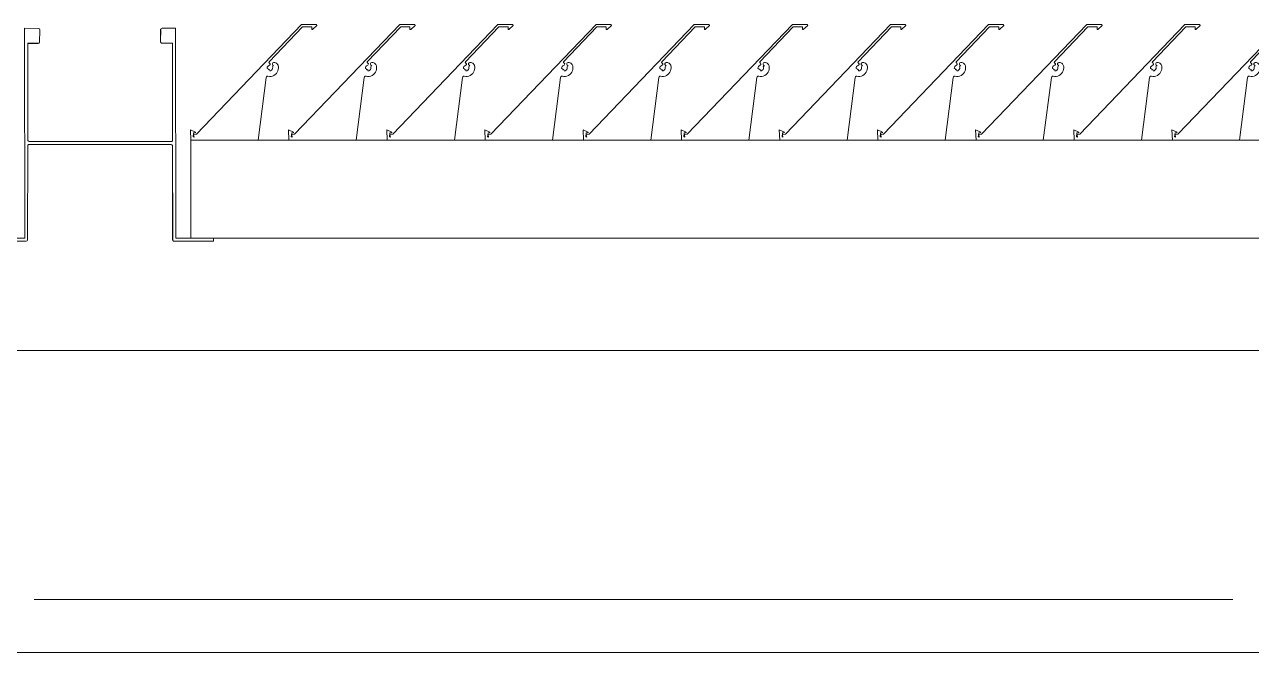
# Model space of a CAD drawing. Header units: millimetres. Extents: x -220592 to 404889, y -217665 to 38245.
# Drawn here: x 7756.97 to 7765.1, y -47853.57 to -47849.41 of the extents above; entities that cross this region are included whole.
import ezdxf

# ---------------------------------------------------------------- set-up
doc = ezdxf.new("R2010")
doc.units = ezdxf.units.MM
doc.linetypes.add('XKITLINE00', pattern=[0])
doc.layers.add('Part', color=7, linetype='Continuous', lineweight=0)
doc.layers.add('S-GRID', color=7, linetype='Continuous', lineweight=0)

# ---------------------------------------------------------------- blocks, each defined once
blk = doc.blocks.new('*A14953')
at = {"layer": 'Part', "color": 7, "linetype": 'XKITLINE00', "lineweight": 0}
for p, q in [((26.965416, 360.082606), (27.661662, 360.807728)), ((27.668029, 360.792693), (27.446626, 360.561677)), ((27.661662, 360.807728), (27.760813, 360.807175)), ((27.729375, 360.79235), (27.668029, 360.792693)), ((27.729472, 360.77493), (27.729375, 360.79235)), ((27.734393, 360.773845), (27.729472, 360.77493)), ((27.763281, 360.802494), (27.734393, 360.773845)), ((27.760813, 360.807175), (27.763281, 360.802494)), ((27.434502, 360.524465), (27.43408, 360.517793)), ((27.43408, 360.517793), (27.44147, 360.515471)), ((27.437292, 360.530541), (27.434502, 360.524465)), ((27.442078, 360.535208), (27.437292, 360.530541)), ((27.44147, 360.515471), (27.442414, 360.508306)), ((27.449652, 360.538322), (27.442078, 360.535208)), ((27.442414, 360.508306), (27.449474, 360.509475)), ((27.446626, 360.561677), (27.445534, 360.556518)), ((27.445534, 360.556518), (27.450161, 360.552863)), ((27.449474, 360.509475), (27.45058, 360.50177)), ((27.453809, 360.542505), (27.449652, 360.538322)), ((27.450161, 360.552863), (27.454015, 360.548399)), ((27.45058, 360.50177), (27.457064, 360.502339)), ((27.454015, 360.548399), (27.453809, 360.542505)), ((27.457064, 360.502339), (27.462938, 360.505141)), ((27.462938, 360.505141), (27.46746, 360.509823)), ((27.46746, 360.509823), (27.470058, 360.515791)), ((27.468195, 360.543148), (27.468207, 360.549226)), ((27.471413, 360.537992), (27.468195, 360.543148)), ((27.468207, 360.549226), (27.471444, 360.55437)), ((27.469497, 360.528209), (27.471904, 360.53302)), ((27.470402, 360.522291), (27.469497, 360.528209)), ((27.470058, 360.515791), (27.470402, 360.522291)), ((27.476885, 360.53505), (27.471413, 360.537992)), ((27.471444, 360.55437), (27.476918, 360.55701)), ((27.471904, 360.53302), (27.476885, 360.53505)), ((27.476918, 360.55701), (27.484688, 360.556514)), ((27.484688, 360.556514), (27.490184, 360.554779)), ((27.490184, 360.554779), (27.495247, 360.552025)), ((27.495247, 360.552025), (27.49969, 360.548353)), ((27.49969, 360.548353), (27.503348, 360.5439)), ((27.505133, 360.500688), (27.50076, 360.491425)), ((27.503348, 360.5439), (27.506088, 360.53883)), ((27.507756, 360.510589), (27.505133, 360.500688)), ((27.506088, 360.53883), (27.507807, 360.533329)), ((27.508541, 360.520802), (27.507756, 360.510589)), ((27.507807, 360.533329), (27.508443, 360.527601)), ((27.508443, 360.527601), (27.508541, 360.520802)), ((27.426782, 360.456812), (27.373778, 360.043004)), ((27.428972, 360.461887), (27.426782, 360.456812)), ((27.433524, 360.465024), (27.428972, 360.461887)), ((27.439046, 360.465263), (27.433524, 360.465024)), ((27.44918, 360.463777), (27.439046, 360.465263)), ((27.459416, 360.464152), (27.44918, 360.463777)), ((27.469415, 360.466375), (27.459416, 360.464152)), ((27.478845, 360.470373), (27.469415, 360.466375)), ((27.487395, 360.476013), (27.478845, 360.470373)), ((27.494782, 360.483109), (27.487395, 360.476013)), ((27.50076, 360.491425), (27.494782, 360.483109)), ((26.928074, 360.043004), (26.92546, 360.110499)), ((26.92546, 360.110499), (26.958947, 360.094964)), ((26.958947, 360.094964), (26.958535, 360.089841)), ((26.946344, 360.089712), (26.943204, 360.064729)), ((26.943204, 360.064729), (26.949777, 360.062693)), ((26.958535, 360.089841), (26.946344, 360.089712)), ((26.946873, 360.079709), (26.965416, 360.082606)), ((26.949777, 360.062693), (26.946873, 360.079709))]:
    blk.add_line(p, q, dxfattribs=at)
blk = doc.blocks.new('*A14954')
at = {"layer": 'Part', "color": 7, "linetype": 'XKITLINE00', "lineweight": 0}
for p, q in [((26.315416, 360.082606), (27.011662, 360.807728)), ((27.018029, 360.792693), (26.796626, 360.561677)), ((27.011662, 360.807728), (27.110813, 360.807175)), ((27.079375, 360.79235), (27.018029, 360.792693)), ((27.079472, 360.77493), (27.079375, 360.79235)), ((27.084393, 360.773845), (27.079472, 360.77493)), ((27.113281, 360.802494), (27.084393, 360.773845)), ((27.110813, 360.807175), (27.113281, 360.802494)), ((26.784502, 360.524465), (26.78408, 360.517793)), ((26.78408, 360.517793), (26.79147, 360.515471)), ((26.787292, 360.530541), (26.784502, 360.524465)), ((26.792078, 360.535208), (26.787292, 360.530541)), ((26.79147, 360.515471), (26.792414, 360.508306)), ((26.799652, 360.538322), (26.792078, 360.535208)), ((26.792414, 360.508306), (26.799474, 360.509475)), ((26.796626, 360.561677), (26.795534, 360.556518)), ((26.795534, 360.556518), (26.800161, 360.552863)), ((26.799474, 360.509475), (26.80058, 360.50177)), ((26.803809, 360.542505), (26.799652, 360.538322)), ((26.800161, 360.552863), (26.804015, 360.548399)), ((26.80058, 360.50177), (26.807064, 360.502339)), ((26.804015, 360.548399), (26.803809, 360.542505)), ((26.807064, 360.502339), (26.812938, 360.505141)), ((26.812938, 360.505141), (26.81746, 360.509823)), ((26.81746, 360.509823), (26.820058, 360.515791)), ((26.818195, 360.543148), (26.818207, 360.549226)), ((26.821413, 360.537992), (26.818195, 360.543148)), ((26.818207, 360.549226), (26.821444, 360.55437)), ((26.819497, 360.528209), (26.821904, 360.53302)), ((26.820402, 360.522291), (26.819497, 360.528209)), ((26.820058, 360.515791), (26.820402, 360.522291)), ((26.826885, 360.53505), (26.821413, 360.537992)), ((26.821444, 360.55437), (26.826918, 360.55701)), ((26.821904, 360.53302), (26.826885, 360.53505)), ((26.826918, 360.55701), (26.834688, 360.556514)), ((26.834688, 360.556514), (26.840184, 360.554779)), ((26.840184, 360.554779), (26.845247, 360.552025)), ((26.845247, 360.552025), (26.84969, 360.548353)), ((26.84969, 360.548353), (26.853348, 360.5439)), ((26.855133, 360.500688), (26.85076, 360.491425)), ((26.853348, 360.5439), (26.856088, 360.53883)), ((26.857756, 360.510589), (26.855133, 360.500688)), ((26.856088, 360.53883), (26.857807, 360.533329)), ((26.858541, 360.520802), (26.857756, 360.510589)), ((26.857807, 360.533329), (26.858443, 360.527601)), ((26.858443, 360.527601), (26.858541, 360.520802)), ((26.776782, 360.456812), (26.723778, 360.043004)), ((26.778972, 360.461887), (26.776782, 360.456812)), ((26.783524, 360.465024), (26.778972, 360.461887)), ((26.789046, 360.465263), (26.783524, 360.465024)), ((26.79918, 360.463777), (26.789046, 360.465263)), ((26.809416, 360.464152), (26.79918, 360.463777)), ((26.819415, 360.466375), (26.809416, 360.464152)), ((26.828845, 360.470373), (26.819415, 360.466375)), ((26.837395, 360.476013), (26.828845, 360.470373)), ((26.844782, 360.483109), (26.837395, 360.476013)), ((26.85076, 360.491425), (26.844782, 360.483109)), ((26.278074, 360.043004), (26.27546, 360.110499)), ((26.27546, 360.110499), (26.308947, 360.094964)), ((26.308947, 360.094964), (26.308535, 360.089841)), ((26.296344, 360.089712), (26.293204, 360.064729)), ((26.293204, 360.064729), (26.299777, 360.062693)), ((26.308535, 360.089841), (26.296344, 360.089712)), ((26.296873, 360.079709), (26.315416, 360.082606)), ((26.299777, 360.062693), (26.296873, 360.079709))]:
    blk.add_line(p, q, dxfattribs=at)
blk = doc.blocks.new('*A14955')
at = {"layer": 'Part', "color": 7, "linetype": 'XKITLINE00', "lineweight": 0}
for p, q in [((25.665416, 360.082606), (26.361662, 360.807728)), ((26.368029, 360.792693), (26.146626, 360.561677)), ((26.361662, 360.807728), (26.460813, 360.807175)), ((26.429375, 360.79235), (26.368029, 360.792693)), ((26.429472, 360.77493), (26.429375, 360.79235)), ((26.434393, 360.773845), (26.429472, 360.77493)), ((26.463281, 360.802494), (26.434393, 360.773845)), ((26.460813, 360.807175), (26.463281, 360.802494)), ((26.134502, 360.524465), (26.13408, 360.517793)), ((26.13408, 360.517793), (26.14147, 360.515471)), ((26.137292, 360.530541), (26.134502, 360.524465)), ((26.142078, 360.535208), (26.137292, 360.530541)), ((26.14147, 360.515471), (26.142414, 360.508306)), ((26.149652, 360.538322), (26.142078, 360.535208)), ((26.142414, 360.508306), (26.149474, 360.509475)), ((26.146626, 360.561677), (26.145534, 360.556518)), ((26.145534, 360.556518), (26.150161, 360.552863)), ((26.149474, 360.509475), (26.15058, 360.50177)), ((26.153809, 360.542505), (26.149652, 360.538322)), ((26.150161, 360.552863), (26.154015, 360.548399)), ((26.15058, 360.50177), (26.157064, 360.502339)), ((26.154015, 360.548399), (26.153809, 360.542505)), ((26.157064, 360.502339), (26.162938, 360.505141)), ((26.162938, 360.505141), (26.16746, 360.509823)), ((26.16746, 360.509823), (26.170058, 360.515791)), ((26.168195, 360.543148), (26.168207, 360.549226)), ((26.171413, 360.537992), (26.168195, 360.543148)), ((26.168207, 360.549226), (26.171444, 360.55437)), ((26.169497, 360.528209), (26.171904, 360.53302)), ((26.170402, 360.522291), (26.169497, 360.528209)), ((26.170058, 360.515791), (26.170402, 360.522291)), ((26.176885, 360.53505), (26.171413, 360.537992)), ((26.171444, 360.55437), (26.176918, 360.55701)), ((26.171904, 360.53302), (26.176885, 360.53505)), ((26.176918, 360.55701), (26.184688, 360.556514)), ((26.184688, 360.556514), (26.190184, 360.554779)), ((26.190184, 360.554779), (26.195247, 360.552025)), ((26.195247, 360.552025), (26.19969, 360.548353)), ((26.19969, 360.548353), (26.203348, 360.5439)), ((26.205133, 360.500688), (26.20076, 360.491425)), ((26.203348, 360.5439), (26.206088, 360.53883)), ((26.207756, 360.510589), (26.205133, 360.500688)), ((26.206088, 360.53883), (26.207807, 360.533329)), ((26.208541, 360.520802), (26.207756, 360.510589)), ((26.207807, 360.533329), (26.208443, 360.527601)), ((26.208443, 360.527601), (26.208541, 360.520802)), ((26.126782, 360.456812), (26.073778, 360.043004)), ((26.128972, 360.461887), (26.126782, 360.456812)), ((26.133524, 360.465024), (26.128972, 360.461887)), ((26.139046, 360.465263), (26.133524, 360.465024)), ((26.14918, 360.463777), (26.139046, 360.465263)), ((26.159416, 360.464152), (26.14918, 360.463777)), ((26.169415, 360.466375), (26.159416, 360.464152)), ((26.178845, 360.470373), (26.169415, 360.466375)), ((26.187395, 360.476013), (26.178845, 360.470373)), ((26.194782, 360.483109), (26.187395, 360.476013)), ((26.20076, 360.491425), (26.194782, 360.483109)), ((25.628074, 360.043004), (25.62546, 360.110499)), ((25.62546, 360.110499), (25.658947, 360.094964)), ((25.658947, 360.094964), (25.658535, 360.089841)), ((25.646344, 360.089712), (25.643204, 360.064729)), ((25.643204, 360.064729), (25.649777, 360.062693)), ((25.658535, 360.089841), (25.646344, 360.089712)), ((25.646873, 360.079709), (25.665416, 360.082606)), ((25.649777, 360.062693), (25.646873, 360.079709))]:
    blk.add_line(p, q, dxfattribs=at)
blk = doc.blocks.new('*A14956')
at = {"layer": 'Part', "color": 7, "linetype": 'XKITLINE00', "lineweight": 0}
for p, q in [((25.015416, 360.082606), (25.711662, 360.807728)), ((25.718029, 360.792693), (25.496626, 360.561677)), ((25.711662, 360.807728), (25.810813, 360.807175)), ((25.779375, 360.79235), (25.718029, 360.792693)), ((25.779472, 360.77493), (25.779375, 360.79235)), ((25.784393, 360.773845), (25.779472, 360.77493)), ((25.813281, 360.802494), (25.784393, 360.773845)), ((25.810813, 360.807175), (25.813281, 360.802494)), ((25.484502, 360.524465), (25.48408, 360.517793)), ((25.48408, 360.517793), (25.49147, 360.515471)), ((25.487292, 360.530541), (25.484502, 360.524465)), ((25.492078, 360.535208), (25.487292, 360.530541)), ((25.49147, 360.515471), (25.492414, 360.508306)), ((25.499652, 360.538322), (25.492078, 360.535208)), ((25.492414, 360.508306), (25.499474, 360.509475)), ((25.496626, 360.561677), (25.495534, 360.556518)), ((25.495534, 360.556518), (25.500161, 360.552863)), ((25.499474, 360.509475), (25.50058, 360.50177)), ((25.503809, 360.542505), (25.499652, 360.538322)), ((25.500161, 360.552863), (25.504015, 360.548399)), ((25.50058, 360.50177), (25.507064, 360.502339)), ((25.504015, 360.548399), (25.503809, 360.542505)), ((25.507064, 360.502339), (25.512938, 360.505141)), ((25.512938, 360.505141), (25.51746, 360.509823)), ((25.51746, 360.509823), (25.520058, 360.515791)), ((25.518195, 360.543148), (25.518207, 360.549226)), ((25.521413, 360.537992), (25.518195, 360.543148)), ((25.518207, 360.549226), (25.521444, 360.55437)), ((25.519497, 360.528209), (25.521904, 360.53302)), ((25.520402, 360.522291), (25.519497, 360.528209)), ((25.520058, 360.515791), (25.520402, 360.522291)), ((25.526885, 360.53505), (25.521413, 360.537992)), ((25.521444, 360.55437), (25.526918, 360.55701)), ((25.521904, 360.53302), (25.526885, 360.53505)), ((25.526918, 360.55701), (25.534688, 360.556514)), ((25.534688, 360.556514), (25.540184, 360.554779)), ((25.540184, 360.554779), (25.545247, 360.552025)), ((25.545247, 360.552025), (25.54969, 360.548353)), ((25.54969, 360.548353), (25.553348, 360.5439)), ((25.555133, 360.500688), (25.55076, 360.491425)), ((25.553348, 360.5439), (25.556088, 360.53883)), ((25.557756, 360.510589), (25.555133, 360.500688)), ((25.556088, 360.53883), (25.557807, 360.533329)), ((25.558541, 360.520802), (25.557756, 360.510589)), ((25.557807, 360.533329), (25.558443, 360.527601)), ((25.558443, 360.527601), (25.558541, 360.520802)), ((25.476782, 360.456812), (25.423778, 360.043004)), ((25.478972, 360.461887), (25.476782, 360.456812)), ((25.483524, 360.465024), (25.478972, 360.461887)), ((25.489046, 360.465263), (25.483524, 360.465024)), ((25.49918, 360.463777), (25.489046, 360.465263)), ((25.509416, 360.464152), (25.49918, 360.463777)), ((25.519415, 360.466375), (25.509416, 360.464152)), ((25.528845, 360.470373), (25.519415, 360.466375)), ((25.537395, 360.476013), (25.528845, 360.470373)), ((25.544782, 360.483109), (25.537395, 360.476013)), ((25.55076, 360.491425), (25.544782, 360.483109)), ((24.978074, 360.043004), (24.97546, 360.110499)), ((24.97546, 360.110499), (25.008947, 360.094964)), ((25.008947, 360.094964), (25.008535, 360.089841)), ((24.996344, 360.089712), (24.993204, 360.064729)), ((24.993204, 360.064729), (24.999777, 360.062693)), ((25.008535, 360.089841), (24.996344, 360.089712)), ((24.996873, 360.079709), (25.015416, 360.082606)), ((24.999777, 360.062693), (24.996873, 360.079709))]:
    blk.add_line(p, q, dxfattribs=at)
blk = doc.blocks.new('*A14957')
at = {"layer": 'Part', "color": 7, "linetype": 'XKITLINE00', "lineweight": 0}
for p, q in [((24.365416, 360.082606), (25.061662, 360.807728)), ((25.068029, 360.792693), (24.846626, 360.561677)), ((25.061662, 360.807728), (25.160813, 360.807175)), ((25.129375, 360.79235), (25.068029, 360.792693)), ((25.129472, 360.77493), (25.129375, 360.79235)), ((25.134393, 360.773845), (25.129472, 360.77493)), ((25.163281, 360.802494), (25.134393, 360.773845)), ((25.160813, 360.807175), (25.163281, 360.802494)), ((24.834502, 360.524465), (24.83408, 360.517793)), ((24.83408, 360.517793), (24.84147, 360.515471)), ((24.837292, 360.530541), (24.834502, 360.524465)), ((24.842078, 360.535208), (24.837292, 360.530541)), ((24.84147, 360.515471), (24.842414, 360.508306)), ((24.849652, 360.538322), (24.842078, 360.535208)), ((24.842414, 360.508306), (24.849474, 360.509475)), ((24.846626, 360.561677), (24.845534, 360.556518)), ((24.845534, 360.556518), (24.850161, 360.552863)), ((24.849474, 360.509475), (24.85058, 360.50177)), ((24.853809, 360.542505), (24.849652, 360.538322)), ((24.850161, 360.552863), (24.854015, 360.548399)), ((24.85058, 360.50177), (24.857064, 360.502339)), ((24.854015, 360.548399), (24.853809, 360.542505)), ((24.857064, 360.502339), (24.862938, 360.505141)), ((24.862938, 360.505141), (24.86746, 360.509823)), ((24.86746, 360.509823), (24.870058, 360.515791)), ((24.868195, 360.543148), (24.868207, 360.549226)), ((24.871413, 360.537992), (24.868195, 360.543148)), ((24.868207, 360.549226), (24.871444, 360.55437)), ((24.869497, 360.528209), (24.871904, 360.53302)), ((24.870402, 360.522291), (24.869497, 360.528209)), ((24.870058, 360.515791), (24.870402, 360.522291)), ((24.876885, 360.53505), (24.871413, 360.537992)), ((24.871444, 360.55437), (24.876918, 360.55701)), ((24.871904, 360.53302), (24.876885, 360.53505)), ((24.876918, 360.55701), (24.884688, 360.556514)), ((24.884688, 360.556514), (24.890184, 360.554779)), ((24.890184, 360.554779), (24.895247, 360.552025)), ((24.895247, 360.552025), (24.89969, 360.548353)), ((24.89969, 360.548353), (24.903348, 360.5439)), ((24.905133, 360.500688), (24.90076, 360.491425)), ((24.903348, 360.5439), (24.906088, 360.53883)), ((24.907756, 360.510589), (24.905133, 360.500688)), ((24.906088, 360.53883), (24.907807, 360.533329)), ((24.908541, 360.520802), (24.907756, 360.510589)), ((24.907807, 360.533329), (24.908443, 360.527601)), ((24.908443, 360.527601), (24.908541, 360.520802)), ((24.826782, 360.456812), (24.773778, 360.043004)), ((24.828972, 360.461887), (24.826782, 360.456812)), ((24.833524, 360.465024), (24.828972, 360.461887)), ((24.839046, 360.465263), (24.833524, 360.465024)), ((24.84918, 360.463777), (24.839046, 360.465263)), ((24.859416, 360.464152), (24.84918, 360.463777)), ((24.869415, 360.466375), (24.859416, 360.464152)), ((24.878845, 360.470373), (24.869415, 360.466375)), ((24.887395, 360.476013), (24.878845, 360.470373)), ((24.894782, 360.483109), (24.887395, 360.476013)), ((24.90076, 360.491425), (24.894782, 360.483109)), ((24.328074, 360.043004), (24.32546, 360.110499)), ((24.32546, 360.110499), (24.358947, 360.094964)), ((24.358947, 360.094964), (24.358535, 360.089841)), ((24.346344, 360.089712), (24.343204, 360.064729)), ((24.343204, 360.064729), (24.349777, 360.062693)), ((24.358535, 360.089841), (24.346344, 360.089712)), ((24.346873, 360.079709), (24.365416, 360.082606)), ((24.349777, 360.062693), (24.346873, 360.079709))]:
    blk.add_line(p, q, dxfattribs=at)
blk = doc.blocks.new('*A14958')
at = {"layer": 'Part', "color": 7, "linetype": 'XKITLINE00', "lineweight": 0}
for p, q in [((23.715416, 360.082606), (24.411662, 360.807728)), ((24.418029, 360.792693), (24.196626, 360.561677)), ((24.411662, 360.807728), (24.510813, 360.807175)), ((24.479375, 360.79235), (24.418029, 360.792693)), ((24.479472, 360.77493), (24.479375, 360.79235)), ((24.484393, 360.773845), (24.479472, 360.77493)), ((24.513281, 360.802494), (24.484393, 360.773845)), ((24.510813, 360.807175), (24.513281, 360.802494)), ((24.184502, 360.524465), (24.18408, 360.517793)), ((24.18408, 360.517793), (24.19147, 360.515471)), ((24.187292, 360.530541), (24.184502, 360.524465)), ((24.192078, 360.535208), (24.187292, 360.530541)), ((24.19147, 360.515471), (24.192414, 360.508306)), ((24.199652, 360.538322), (24.192078, 360.535208)), ((24.192414, 360.508306), (24.199474, 360.509475)), ((24.196626, 360.561677), (24.195534, 360.556518)), ((24.195534, 360.556518), (24.200161, 360.552863)), ((24.199474, 360.509475), (24.20058, 360.50177)), ((24.203809, 360.542505), (24.199652, 360.538322)), ((24.200161, 360.552863), (24.204015, 360.548399)), ((24.20058, 360.50177), (24.207064, 360.502339)), ((24.204015, 360.548399), (24.203809, 360.542505)), ((24.207064, 360.502339), (24.212938, 360.505141)), ((24.212938, 360.505141), (24.21746, 360.509823)), ((24.21746, 360.509823), (24.220058, 360.515791)), ((24.218195, 360.543148), (24.218207, 360.549226)), ((24.221413, 360.537992), (24.218195, 360.543148)), ((24.218207, 360.549226), (24.221444, 360.55437)), ((24.219497, 360.528209), (24.221904, 360.53302)), ((24.220402, 360.522291), (24.219497, 360.528209)), ((24.220058, 360.515791), (24.220402, 360.522291)), ((24.226885, 360.53505), (24.221413, 360.537992)), ((24.221444, 360.55437), (24.226918, 360.55701)), ((24.221904, 360.53302), (24.226885, 360.53505)), ((24.226918, 360.55701), (24.234688, 360.556514)), ((24.234688, 360.556514), (24.240184, 360.554779)), ((24.240184, 360.554779), (24.245247, 360.552025)), ((24.245247, 360.552025), (24.24969, 360.548353)), ((24.24969, 360.548353), (24.253348, 360.5439)), ((24.255133, 360.500688), (24.25076, 360.491425)), ((24.253348, 360.5439), (24.256088, 360.53883)), ((24.257756, 360.510589), (24.255133, 360.500688)), ((24.256088, 360.53883), (24.257807, 360.533329)), ((24.258541, 360.520802), (24.257756, 360.510589)), ((24.257807, 360.533329), (24.258443, 360.527601)), ((24.258443, 360.527601), (24.258541, 360.520802)), ((24.176782, 360.456812), (24.123778, 360.043004)), ((24.178972, 360.461887), (24.176782, 360.456812)), ((24.183524, 360.465024), (24.178972, 360.461887)), ((24.189046, 360.465263), (24.183524, 360.465024)), ((24.19918, 360.463777), (24.189046, 360.465263)), ((24.209416, 360.464152), (24.19918, 360.463777)), ((24.219415, 360.466375), (24.209416, 360.464152)), ((24.228845, 360.470373), (24.219415, 360.466375)), ((24.237395, 360.476013), (24.228845, 360.470373)), ((24.244782, 360.483109), (24.237395, 360.476013)), ((24.25076, 360.491425), (24.244782, 360.483109)), ((23.678074, 360.043004), (23.67546, 360.110499)), ((23.67546, 360.110499), (23.708947, 360.094964)), ((23.708947, 360.094964), (23.708535, 360.089841)), ((23.696344, 360.089712), (23.693204, 360.064729)), ((23.693204, 360.064729), (23.699777, 360.062693)), ((23.708535, 360.089841), (23.696344, 360.089712)), ((23.696873, 360.079709), (23.715416, 360.082606)), ((23.699777, 360.062693), (23.696873, 360.079709))]:
    blk.add_line(p, q, dxfattribs=at)
blk = doc.blocks.new('*A14959')
at = {"layer": 'Part', "color": 7, "linetype": 'XKITLINE00', "lineweight": 0}
for p, q in [((23.065416, 360.082606), (23.761662, 360.807728)), ((23.768029, 360.792693), (23.546626, 360.561677)), ((23.761662, 360.807728), (23.860813, 360.807175)), ((23.829375, 360.79235), (23.768029, 360.792693)), ((23.829472, 360.77493), (23.829375, 360.79235)), ((23.834393, 360.773845), (23.829472, 360.77493)), ((23.863281, 360.802494), (23.834393, 360.773845)), ((23.860813, 360.807175), (23.863281, 360.802494)), ((23.534502, 360.524465), (23.53408, 360.517793)), ((23.53408, 360.517793), (23.54147, 360.515471)), ((23.537292, 360.530541), (23.534502, 360.524465)), ((23.542078, 360.535208), (23.537292, 360.530541)), ((23.54147, 360.515471), (23.542414, 360.508306)), ((23.549652, 360.538322), (23.542078, 360.535208)), ((23.542414, 360.508306), (23.549474, 360.509475)), ((23.546626, 360.561677), (23.545534, 360.556518)), ((23.545534, 360.556518), (23.550161, 360.552863)), ((23.549474, 360.509475), (23.55058, 360.50177)), ((23.553809, 360.542505), (23.549652, 360.538322)), ((23.550161, 360.552863), (23.554015, 360.548399)), ((23.55058, 360.50177), (23.557064, 360.502339)), ((23.554015, 360.548399), (23.553809, 360.542505)), ((23.557064, 360.502339), (23.562938, 360.505141)), ((23.562938, 360.505141), (23.56746, 360.509823)), ((23.56746, 360.509823), (23.570058, 360.515791)), ((23.568195, 360.543148), (23.568207, 360.549226)), ((23.571413, 360.537992), (23.568195, 360.543148)), ((23.568207, 360.549226), (23.571444, 360.55437)), ((23.569497, 360.528209), (23.571904, 360.53302)), ((23.570402, 360.522291), (23.569497, 360.528209)), ((23.570058, 360.515791), (23.570402, 360.522291)), ((23.576885, 360.53505), (23.571413, 360.537992)), ((23.571444, 360.55437), (23.576918, 360.55701)), ((23.571904, 360.53302), (23.576885, 360.53505)), ((23.576918, 360.55701), (23.584688, 360.556514)), ((23.584688, 360.556514), (23.590184, 360.554779)), ((23.590184, 360.554779), (23.595247, 360.552025)), ((23.595247, 360.552025), (23.59969, 360.548353)), ((23.59969, 360.548353), (23.603348, 360.5439)), ((23.605133, 360.500688), (23.60076, 360.491425)), ((23.603348, 360.5439), (23.606088, 360.53883)), ((23.607756, 360.510589), (23.605133, 360.500688)), ((23.606088, 360.53883), (23.607807, 360.533329)), ((23.608541, 360.520802), (23.607756, 360.510589)), ((23.607807, 360.533329), (23.608443, 360.527601)), ((23.608443, 360.527601), (23.608541, 360.520802)), ((23.526782, 360.456812), (23.473778, 360.043004)), ((23.528972, 360.461887), (23.526782, 360.456812)), ((23.533524, 360.465024), (23.528972, 360.461887)), ((23.539046, 360.465263), (23.533524, 360.465024)), ((23.54918, 360.463777), (23.539046, 360.465263)), ((23.559416, 360.464152), (23.54918, 360.463777)), ((23.569415, 360.466375), (23.559416, 360.464152)), ((23.578845, 360.470373), (23.569415, 360.466375)), ((23.587395, 360.476013), (23.578845, 360.470373)), ((23.594782, 360.483109), (23.587395, 360.476013)), ((23.60076, 360.491425), (23.594782, 360.483109)), ((23.028074, 360.043004), (23.02546, 360.110499)), ((23.02546, 360.110499), (23.058947, 360.094964)), ((23.058947, 360.094964), (23.058535, 360.089841)), ((23.046344, 360.089712), (23.043204, 360.064729)), ((23.043204, 360.064729), (23.049777, 360.062693)), ((23.058535, 360.089841), (23.046344, 360.089712)), ((23.046873, 360.079709), (23.065416, 360.082606)), ((23.049777, 360.062693), (23.046873, 360.079709))]:
    blk.add_line(p, q, dxfattribs=at)
blk = doc.blocks.new('*A14960')
at = {"layer": 'Part', "color": 7, "linetype": 'XKITLINE00', "lineweight": 0}
for p, q in [((22.415416, 360.082606), (23.111662, 360.807728)), ((23.118029, 360.792693), (22.896626, 360.561677)), ((23.111662, 360.807728), (23.210813, 360.807175)), ((23.179375, 360.79235), (23.118029, 360.792693)), ((23.179472, 360.77493), (23.179375, 360.79235)), ((23.184393, 360.773845), (23.179472, 360.77493)), ((23.213281, 360.802494), (23.184393, 360.773845)), ((23.210813, 360.807175), (23.213281, 360.802494)), ((22.884502, 360.524465), (22.88408, 360.517793)), ((22.88408, 360.517793), (22.89147, 360.515471)), ((22.887292, 360.530541), (22.884502, 360.524465)), ((22.892078, 360.535208), (22.887292, 360.530541)), ((22.89147, 360.515471), (22.892414, 360.508306)), ((22.899652, 360.538322), (22.892078, 360.535208)), ((22.892414, 360.508306), (22.899474, 360.509475)), ((22.896626, 360.561677), (22.895534, 360.556518)), ((22.895534, 360.556518), (22.900161, 360.552863)), ((22.899474, 360.509475), (22.90058, 360.50177)), ((22.903809, 360.542505), (22.899652, 360.538322)), ((22.900161, 360.552863), (22.904015, 360.548399)), ((22.90058, 360.50177), (22.907064, 360.502339)), ((22.904015, 360.548399), (22.903809, 360.542505)), ((22.907064, 360.502339), (22.912938, 360.505141)), ((22.912938, 360.505141), (22.91746, 360.509823)), ((22.91746, 360.509823), (22.920058, 360.515791)), ((22.918195, 360.543148), (22.918207, 360.549226)), ((22.921413, 360.537992), (22.918195, 360.543148)), ((22.918207, 360.549226), (22.921444, 360.55437)), ((22.919497, 360.528209), (22.921904, 360.53302)), ((22.920402, 360.522291), (22.919497, 360.528209)), ((22.920058, 360.515791), (22.920402, 360.522291)), ((22.926885, 360.53505), (22.921413, 360.537992)), ((22.921444, 360.55437), (22.926918, 360.55701)), ((22.921904, 360.53302), (22.926885, 360.53505)), ((22.926918, 360.55701), (22.934688, 360.556514)), ((22.934688, 360.556514), (22.940184, 360.554779)), ((22.940184, 360.554779), (22.945247, 360.552025)), ((22.945247, 360.552025), (22.94969, 360.548353)), ((22.94969, 360.548353), (22.953348, 360.5439)), ((22.955133, 360.500688), (22.95076, 360.491425)), ((22.953348, 360.5439), (22.956088, 360.53883)), ((22.957756, 360.510589), (22.955133, 360.500688)), ((22.956088, 360.53883), (22.957807, 360.533329)), ((22.958541, 360.520802), (22.957756, 360.510589)), ((22.957807, 360.533329), (22.958443, 360.527601)), ((22.958443, 360.527601), (22.958541, 360.520802)), ((22.876782, 360.456812), (22.823778, 360.043004)), ((22.878972, 360.461887), (22.876782, 360.456812)), ((22.883524, 360.465024), (22.878972, 360.461887)), ((22.889046, 360.465263), (22.883524, 360.465024)), ((22.89918, 360.463777), (22.889046, 360.465263)), ((22.909416, 360.464152), (22.89918, 360.463777)), ((22.919415, 360.466375), (22.909416, 360.464152)), ((22.928845, 360.470373), (22.919415, 360.466375)), ((22.937395, 360.476013), (22.928845, 360.470373)), ((22.944782, 360.483109), (22.937395, 360.476013)), ((22.95076, 360.491425), (22.944782, 360.483109)), ((22.378074, 360.043004), (22.37546, 360.110499)), ((22.37546, 360.110499), (22.408947, 360.094964)), ((22.408947, 360.094964), (22.408535, 360.089841)), ((22.396344, 360.089712), (22.393204, 360.064729)), ((22.393204, 360.064729), (22.399777, 360.062693)), ((22.408535, 360.089841), (22.396344, 360.089712)), ((22.396873, 360.079709), (22.415416, 360.082606)), ((22.399777, 360.062693), (22.396873, 360.079709))]:
    blk.add_line(p, q, dxfattribs=at)
blk = doc.blocks.new('*A14961')
at = {"layer": 'Part', "color": 7, "linetype": 'XKITLINE00', "lineweight": 0}
for p, q in [((21.765416, 360.082606), (22.461662, 360.807728)), ((22.468029, 360.792693), (22.246626, 360.561677)), ((22.461662, 360.807728), (22.560813, 360.807175)), ((22.529375, 360.79235), (22.468029, 360.792693)), ((22.529472, 360.77493), (22.529375, 360.79235)), ((22.534393, 360.773845), (22.529472, 360.77493)), ((22.563281, 360.802494), (22.534393, 360.773845)), ((22.560813, 360.807175), (22.563281, 360.802494)), ((22.234502, 360.524465), (22.23408, 360.517793)), ((22.23408, 360.517793), (22.24147, 360.515471)), ((22.237292, 360.530541), (22.234502, 360.524465)), ((22.242078, 360.535208), (22.237292, 360.530541)), ((22.24147, 360.515471), (22.242414, 360.508306)), ((22.249652, 360.538322), (22.242078, 360.535208)), ((22.242414, 360.508306), (22.249474, 360.509475)), ((22.246626, 360.561677), (22.245534, 360.556518)), ((22.245534, 360.556518), (22.250161, 360.552863)), ((22.249474, 360.509475), (22.25058, 360.50177)), ((22.253809, 360.542505), (22.249652, 360.538322)), ((22.250161, 360.552863), (22.254015, 360.548399)), ((22.25058, 360.50177), (22.257064, 360.502339)), ((22.254015, 360.548399), (22.253809, 360.542505)), ((22.257064, 360.502339), (22.262938, 360.505141)), ((22.262938, 360.505141), (22.26746, 360.509823)), ((22.26746, 360.509823), (22.270058, 360.515791)), ((22.268195, 360.543148), (22.268207, 360.549226)), ((22.271413, 360.537992), (22.268195, 360.543148)), ((22.268207, 360.549226), (22.271444, 360.55437)), ((22.269497, 360.528209), (22.271904, 360.53302)), ((22.270402, 360.522291), (22.269497, 360.528209)), ((22.270058, 360.515791), (22.270402, 360.522291)), ((22.276885, 360.53505), (22.271413, 360.537992)), ((22.271444, 360.55437), (22.276918, 360.55701)), ((22.271904, 360.53302), (22.276885, 360.53505)), ((22.276918, 360.55701), (22.284688, 360.556514)), ((22.284688, 360.556514), (22.290184, 360.554779)), ((22.290184, 360.554779), (22.295247, 360.552025)), ((22.295247, 360.552025), (22.29969, 360.548353)), ((22.29969, 360.548353), (22.303348, 360.5439)), ((22.305133, 360.500688), (22.30076, 360.491425)), ((22.303348, 360.5439), (22.306088, 360.53883)), ((22.307756, 360.510589), (22.305133, 360.500688)), ((22.306088, 360.53883), (22.307807, 360.533329)), ((22.308541, 360.520802), (22.307756, 360.510589)), ((22.307807, 360.533329), (22.308443, 360.527601)), ((22.308443, 360.527601), (22.308541, 360.520802)), ((22.226782, 360.456812), (22.173778, 360.043004)), ((22.228972, 360.461887), (22.226782, 360.456812)), ((22.233524, 360.465024), (22.228972, 360.461887)), ((22.239046, 360.465263), (22.233524, 360.465024)), ((22.24918, 360.463777), (22.239046, 360.465263)), ((22.259416, 360.464152), (22.24918, 360.463777)), ((22.269415, 360.466375), (22.259416, 360.464152)), ((22.278845, 360.470373), (22.269415, 360.466375)), ((22.287395, 360.476013), (22.278845, 360.470373)), ((22.294782, 360.483109), (22.287395, 360.476013)), ((22.30076, 360.491425), (22.294782, 360.483109)), ((21.728074, 360.043004), (21.72546, 360.110499)), ((21.72546, 360.110499), (21.758947, 360.094964)), ((21.758947, 360.094964), (21.758535, 360.089841)), ((21.746344, 360.089712), (21.743204, 360.064729)), ((21.743204, 360.064729), (21.749777, 360.062693)), ((21.758535, 360.089841), (21.746344, 360.089712)), ((21.746873, 360.079709), (21.765416, 360.082606)), ((21.749777, 360.062693), (21.746873, 360.079709))]:
    blk.add_line(p, q, dxfattribs=at)
blk = doc.blocks.new('*A14962')
at = {"layer": 'Part', "color": 7, "linetype": 'XKITLINE00', "lineweight": 0}
for p, q in [((21.115416, 360.082606), (21.811662, 360.807728)), ((21.818029, 360.792693), (21.596626, 360.561677)), ((21.811662, 360.807728), (21.910813, 360.807175)), ((21.879375, 360.79235), (21.818029, 360.792693)), ((21.879472, 360.77493), (21.879375, 360.79235)), ((21.884393, 360.773845), (21.879472, 360.77493)), ((21.913281, 360.802494), (21.884393, 360.773845)), ((21.910813, 360.807175), (21.913281, 360.802494)), ((21.584502, 360.524465), (21.58408, 360.517793)), ((21.58408, 360.517793), (21.59147, 360.515471)), ((21.587292, 360.530541), (21.584502, 360.524465)), ((21.592078, 360.535208), (21.587292, 360.530541)), ((21.59147, 360.515471), (21.592414, 360.508306)), ((21.599652, 360.538322), (21.592078, 360.535208)), ((21.592414, 360.508306), (21.599474, 360.509475)), ((21.596626, 360.561677), (21.595534, 360.556518)), ((21.595534, 360.556518), (21.600161, 360.552863)), ((21.599474, 360.509475), (21.60058, 360.50177)), ((21.603809, 360.542505), (21.599652, 360.538322)), ((21.600161, 360.552863), (21.604015, 360.548399)), ((21.60058, 360.50177), (21.607064, 360.502339)), ((21.604015, 360.548399), (21.603809, 360.542505)), ((21.607064, 360.502339), (21.612938, 360.505141)), ((21.612938, 360.505141), (21.61746, 360.509823)), ((21.61746, 360.509823), (21.620058, 360.515791)), ((21.618195, 360.543148), (21.618207, 360.549226)), ((21.621413, 360.537992), (21.618195, 360.543148)), ((21.618207, 360.549226), (21.621444, 360.55437)), ((21.619497, 360.528209), (21.621904, 360.53302)), ((21.620402, 360.522291), (21.619497, 360.528209)), ((21.620058, 360.515791), (21.620402, 360.522291)), ((21.626885, 360.53505), (21.621413, 360.537992)), ((21.621444, 360.55437), (21.626918, 360.55701)), ((21.621904, 360.53302), (21.626885, 360.53505)), ((21.626918, 360.55701), (21.634688, 360.556514)), ((21.634688, 360.556514), (21.640184, 360.554779)), ((21.640184, 360.554779), (21.645247, 360.552025)), ((21.645247, 360.552025), (21.64969, 360.548353)), ((21.64969, 360.548353), (21.653348, 360.5439)), ((21.655133, 360.500688), (21.65076, 360.491425)), ((21.653348, 360.5439), (21.656088, 360.53883)), ((21.657756, 360.510589), (21.655133, 360.500688)), ((21.656088, 360.53883), (21.657807, 360.533329)), ((21.658541, 360.520802), (21.657756, 360.510589)), ((21.657807, 360.533329), (21.658443, 360.527601)), ((21.658443, 360.527601), (21.658541, 360.520802)), ((21.576782, 360.456812), (21.523778, 360.043004)), ((21.578972, 360.461887), (21.576782, 360.456812)), ((21.583524, 360.465024), (21.578972, 360.461887)), ((21.589046, 360.465263), (21.583524, 360.465024)), ((21.59918, 360.463777), (21.589046, 360.465263)), ((21.609416, 360.464152), (21.59918, 360.463777)), ((21.619415, 360.466375), (21.609416, 360.464152)), ((21.628845, 360.470373), (21.619415, 360.466375)), ((21.637395, 360.476013), (21.628845, 360.470373)), ((21.644782, 360.483109), (21.637395, 360.476013)), ((21.65076, 360.491425), (21.644782, 360.483109)), ((21.078074, 360.043004), (21.07546, 360.110499)), ((21.07546, 360.110499), (21.108947, 360.094964)), ((21.108947, 360.094964), (21.108535, 360.089841)), ((21.096344, 360.089712), (21.093204, 360.064729)), ((21.093204, 360.064729), (21.099777, 360.062693)), ((21.108535, 360.089841), (21.096344, 360.089712)), ((21.096873, 360.079709), (21.115416, 360.082606)), ((21.099777, 360.062693), (21.096873, 360.079709))]:
    blk.add_line(p, q, dxfattribs=at)
blk = doc.blocks.new('*A14963')
at = {"layer": 'Part', "color": 7, "linetype": 'XKITLINE00', "lineweight": 0}
for p, q in [((20.42807, 360.043004), (20.42807, 359.393004)), ((20.42807, 360.043004), (34.227956, 360.043004)), ((34.227956, 360.043004), (34.227956, 359.393004)), ((20.42807, 359.393004), (34.227956, 359.393004))]:
    blk.add_line(p, q, dxfattribs=at)
blk = doc.blocks.new('*A14964')
at = {"layer": 'Part', "color": 7, "linetype": 'XKITLINE00', "lineweight": 0}
for p, q in [((19.421759, 360.782587), (19.327932, 360.783332)), ((19.327932, 360.783332), (19.328175, 359.393332)), ((19.426248, 360.778904), (19.421759, 360.782587)), ((19.427934, 360.773349), (19.426248, 360.778904)), ((19.427187, 360.689522), (19.427934, 360.773349)), ((20.228694, 360.777316), (20.227948, 360.693489)), ((20.232377, 360.781804), (20.228694, 360.777316)), ((20.237932, 360.78349), (20.232377, 360.781804)), ((20.327932, 360.783506), (20.237932, 360.78349)), ((20.328175, 359.393506), (20.327932, 360.783506)), ((19.34795, 360.683335), (19.41795, 360.683347)), ((19.348823, 360.039508), (19.34795, 360.683335)), ((19.41795, 360.683347), (19.423505, 360.685034)), ((19.423505, 360.685034), (19.427187, 360.689522)), ((20.227948, 360.693489), (20.229634, 360.687933)), ((20.229634, 360.687933), (20.234123, 360.684251)), ((20.234123, 360.684251), (20.30795, 360.683503)), ((20.30795, 360.683503), (20.308061, 360.043503)), ((19.352507, 360.035021), (19.348823, 360.039508)), ((19.349753, 360.008891), (19.35424, 360.012575)), ((19.358063, 360.033337), (19.352507, 360.035021)), ((19.35424, 360.012575), (19.358067, 360.013337)), ((20.30189, 360.034263), (19.358063, 360.033337)), ((19.358067, 360.013337), (20.298067, 360.013501)), ((20.298067, 360.013501), (20.303623, 360.011817)), ((20.306377, 360.037947), (20.30189, 360.034263)), ((20.303623, 360.011817), (20.307306, 360.007329)), ((20.308061, 360.043503), (20.306377, 360.037947)), ((19.347416, 359.379508), (19.348068, 360.003335)), ((19.348068, 360.003335), (19.349753, 360.008891)), ((20.307306, 360.007329), (20.308177, 359.383503)), ((19.328175, 359.393332), (19.078175, 359.393288)), ((19.078175, 359.393288), (19.078178, 359.373288)), ((19.078178, 359.373288), (19.338178, 359.373333)), ((19.338178, 359.373333), (19.343734, 359.37502)), ((19.343734, 359.37502), (19.347416, 359.379508)), ((20.308177, 359.383503), (20.309863, 359.377947)), ((20.309863, 359.377947), (20.314351, 359.374265)), ((20.314351, 359.374265), (20.578178, 359.37355)), ((20.578175, 359.39355), (20.328175, 359.393506)), ((20.578178, 359.37355), (20.578175, 359.39355))]:
    blk.add_line(p, q, dxfattribs=at)
blk = doc.blocks.new('*A14965')
at = {"layer": 'Part', "color": 7, "linetype": 'XKITLINE00', "lineweight": 0}
for p, q in [((20.465416, 360.082606), (21.161662, 360.807728)), ((21.168029, 360.792693), (20.946626, 360.561677)), ((21.161662, 360.807728), (21.260813, 360.807175)), ((21.229375, 360.79235), (21.168029, 360.792693)), ((21.229472, 360.77493), (21.229375, 360.79235)), ((21.234393, 360.773845), (21.229472, 360.77493)), ((21.263281, 360.802494), (21.234393, 360.773845)), ((21.260813, 360.807175), (21.263281, 360.802494)), ((20.934502, 360.524465), (20.93408, 360.517793)), ((20.93408, 360.517793), (20.94147, 360.515471)), ((20.937292, 360.530541), (20.934502, 360.524465)), ((20.942078, 360.535208), (20.937292, 360.530541)), ((20.94147, 360.515471), (20.942414, 360.508306)), ((20.949652, 360.538322), (20.942078, 360.535208)), ((20.942414, 360.508306), (20.949474, 360.509475)), ((20.946626, 360.561677), (20.945534, 360.556518)), ((20.945534, 360.556518), (20.950161, 360.552863)), ((20.949474, 360.509475), (20.95058, 360.50177)), ((20.953809, 360.542505), (20.949652, 360.538322)), ((20.950161, 360.552863), (20.954015, 360.548399)), ((20.95058, 360.50177), (20.957064, 360.502339)), ((20.954015, 360.548399), (20.953809, 360.542505)), ((20.957064, 360.502339), (20.962938, 360.505141)), ((20.962938, 360.505141), (20.96746, 360.509823)), ((20.96746, 360.509823), (20.970058, 360.515791)), ((20.968195, 360.543148), (20.968207, 360.549226)), ((20.971413, 360.537992), (20.968195, 360.543148)), ((20.968207, 360.549226), (20.971444, 360.55437)), ((20.969497, 360.528209), (20.971904, 360.53302)), ((20.970402, 360.522291), (20.969497, 360.528209)), ((20.970058, 360.515791), (20.970402, 360.522291)), ((20.976885, 360.53505), (20.971413, 360.537992)), ((20.971444, 360.55437), (20.976918, 360.55701)), ((20.971904, 360.53302), (20.976885, 360.53505)), ((20.976918, 360.55701), (20.984688, 360.556514)), ((20.984688, 360.556514), (20.990184, 360.554779)), ((20.990184, 360.554779), (20.995247, 360.552025)), ((20.995247, 360.552025), (20.99969, 360.548353)), ((20.99969, 360.548353), (21.003348, 360.5439)), ((21.005133, 360.500688), (21.00076, 360.491425)), ((21.003348, 360.5439), (21.006088, 360.53883)), ((21.007756, 360.510589), (21.005133, 360.500688)), ((21.006088, 360.53883), (21.007807, 360.533329)), ((21.008541, 360.520802), (21.007756, 360.510589)), ((21.007807, 360.533329), (21.008443, 360.527601)), ((21.008443, 360.527601), (21.008541, 360.520802)), ((20.926782, 360.456812), (20.873778, 360.043004)), ((20.928972, 360.461887), (20.926782, 360.456812)), ((20.933524, 360.465024), (20.928972, 360.461887)), ((20.939046, 360.465263), (20.933524, 360.465024)), ((20.94918, 360.463777), (20.939046, 360.465263)), ((20.959416, 360.464152), (20.94918, 360.463777)), ((20.969415, 360.466375), (20.959416, 360.464152)), ((20.978845, 360.470373), (20.969415, 360.466375)), ((20.987395, 360.476013), (20.978845, 360.470373)), ((20.994782, 360.483109), (20.987395, 360.476013)), ((21.00076, 360.491425), (20.994782, 360.483109)), ((20.42807, 360.043118), (20.42546, 360.110499)), ((20.42546, 360.110499), (20.458947, 360.094964)), ((20.458947, 360.094964), (20.458535, 360.089841)), ((20.446344, 360.089712), (20.443204, 360.064729)), ((20.443204, 360.064729), (20.449777, 360.062693)), ((20.458535, 360.089841), (20.446344, 360.089712)), ((20.446873, 360.079709), (20.465416, 360.082606)), ((20.449777, 360.062693), (20.446873, 360.079709))]:
    blk.add_line(p, q, dxfattribs=at)
blk = doc.blocks.new('*A14995')
at = {"layer": 'Part', "color": 7, "linetype": 'XKITLINE00', "lineweight": 0}
for p, q in [((8.704217, 358.65), (39.399959, 358.65)), ((8.704217, 356.65), (90.53, 356.65))]:
    blk.add_line(p, q, dxfattribs=at)
blk = doc.blocks.new('*A15016')
at = {"layer": 'Part', "color": 7, "linetype": 'XKITLINE00', "lineweight": 0}
for p, q in [((19.32807, 359.393332), (19.327827, 360.782829)), ((20.22859, 360.776813), (20.227843, 360.692986)), ((19.34795, 360.682832), (19.417845, 360.682845)), ((19.417845, 360.682845), (19.4234, 360.684531)), ((19.4234, 360.684531), (19.427082, 360.689019)), ((19.427082, 360.689019), (19.427086, 360.689398)), ((20.227843, 360.692986), (20.229529, 360.687431)), ((20.229529, 360.687431), (20.234018, 360.683748)), ((20.234018, 360.683748), (20.307845, 360.683)), ((20.307845, 360.683), (20.307956, 360.043156)), ((19.349648, 360.008388), (19.354135, 360.012072)), ((19.354135, 360.012072), (19.357962, 360.012834)), ((19.357962, 360.012834), (20.297962, 360.012998)), ((20.297962, 360.012998), (20.303518, 360.011314)), ((20.303518, 360.011314), (20.307202, 360.006827)), ((20.307202, 360.006827), (20.308072, 359.383)), ((19.07807, 359.392785), (19.078073, 359.372785)), ((19.078073, 359.372785), (19.338073, 359.372831)), ((19.338073, 359.372831), (19.343629, 359.374517)), ((19.343629, 359.374517), (19.347311, 359.379006)), ((19.347311, 359.379006), (19.347312, 359.379381)), ((20.308072, 359.383), (20.309758, 359.377445)), ((20.309758, 359.377445), (20.314246, 359.373762)), ((20.314246, 359.373762), (20.578073, 359.373047)), ((20.578073, 359.373047), (20.578073, 359.37355))]:
    blk.add_line(p, q, dxfattribs=at)
blk = doc.blocks.new('*A15750')
at = {"layer": 'S-GRID', "color": 7, "linetype": 'XKITLINE00', "lineweight": 0}
blk.add_line((19.391073, 357), (27.328573, 357), dxfattribs=at)

msp = doc.modelspace()

# ---------------------------------------------------------------- block references
at = {"color": 7, "lineweight": 0}
for name in ['*A15016', '*A14964', '*A14965', '*A14962', '*A14961', '*A14960', '*A14959', '*A14958', '*A14957', '*A14956', '*A14955', '*A14954', '*A14953', '*A14963', '*A14995', '*A15750']:
    msp.add_blockref(name, (7737.6457, -48210.2152), dxfattribs=at)

doc.saveas('drawing.dxf')
